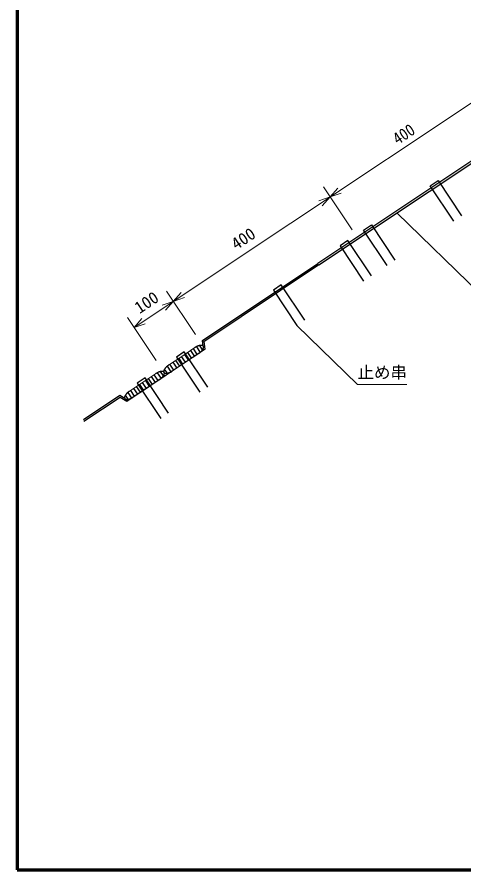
# Model space of a CAD drawing. Units: millimetres, scale not verified. Extents: x 100 to 4100, y 100 to 2919.
# Drawn here: x 100 to 1049, y 100 to 1912 of the extents above; entities that cross this region are included whole.
import ezdxf
from ezdxf.enums import TextEntityAlignment as Align

# ---------------------------------------------------------------- set-up
doc = ezdxf.new("R2010")
doc.units = ezdxf.units.MM
doc.header["$LTSCALE"] = 10
for name, color, linetype, lineweight in [('C-BGD-HTXT', 7, 'Continuous', 13), ('C-STR', 7, 'Continuous', 25), ('C-STR-DIM', 1, 'Continuous', 13), ('C-STR-HTXT', 1, 'Continuous', 13), ('C-TTL', 2, 'Continuous', 70)]:
    doc.layers.add(name, color=color, linetype=linetype, lineweight=lineweight)
doc.styles.add('ＭＳ ゴシック', font='')
doc.styles.get('ＭＳ ゴシック').set_extended_font_data('MS Gothic')

msp = doc.modelspace()

# ---------------------------------------------------------------- linework, layer by layer
at = {"layer": 'C-BGD-HTXT'}
for p, q in [((449.55, 1190.95), (477.42, 1209.53)), ((457.87, 1178.47), (485.74, 1197.05)), ((449.55, 1190.95), (421.67, 1172.37)), ((457.87, 1178.47), (429.99, 1159.89)), ((366.34, 1135.48), (394.22, 1154.06)), ((374.66, 1123), (402.54, 1141.58)), ((366.34, 1135.48), (338.47, 1116.9)), ((374.66, 1123), (346.79, 1104.42))]:
    msp.add_line(p, q, dxfattribs=at)
at = {"layer": 'C-STR'}
for p, q in [((1150.03, 1662.63), (738.6, 1388.34)), ((740.76, 1385.09), (1150.74, 1658.41)), ((977.12, 1553.37), (993.76, 1564.46)), ((993.76, 1564.46), (1043.68, 1489.57)), ((1027.04, 1478.48), (977.12, 1553.37)), ((835.67, 1459.07), (852.31, 1470.16)), ((852.31, 1470.16), (902.24, 1395.28)), ((885.59, 1384.18), (835.67, 1459.07)), ((802.39, 1436.88), (785.75, 1425.78)), ((852.31, 1361.99), (802.39, 1436.88)), ((785.75, 1425.78), (835.67, 1350.9)), ((493.58, 1225), (738.6, 1388.34)), ((740.76, 1385.09), (494.17, 1220.7)), ((660.94, 1342.58), (644.3, 1331.49)), ((710.86, 1267.69), (660.94, 1342.58)), ((644.3, 1331.49), (694.22, 1256.6)), ((494.03, 1205.04), (487.99, 1214.11)), ((495.31, 1212.44), (493.58, 1225)), ((499.47, 1206.2), (497.2, 1222.72)), ((499.47, 1206.2), (416.26, 1150.73)), ((455.09, 1200.66), (438.45, 1189.56)), ((505.02, 1125.77), (455.09, 1200.66)), ((461.89, 1199.18), (470.21, 1186.7)), ((468.13, 1203.34), (476.45, 1190.86)), ((482.69, 1195.02), (474.37, 1207.5)), ((480.72, 1211.49), (488.82, 1199.35)), ((430.69, 1178.38), (439.01, 1165.9)), ((445.25, 1170.06), (436.93, 1182.54)), ((438.45, 1189.56), (488.38, 1114.68)), ((443.17, 1186.7), (451.49, 1174.22)), ((457.77, 1178.31), (449.45, 1190.79)), ((455.65, 1195.02), (463.97, 1182.54)), ((419.07, 1155.24), (413.18, 1164.07)), ((418.35, 1169.84), (426.39, 1157.78)), ((432.77, 1161.74), (424.45, 1174.22)), ((416.26, 1150.73), (333.06, 1095.26)), ((371.89, 1145.19), (355.25, 1134.09)), ((421.81, 1070.3), (371.89, 1145.19)), ((378.68, 1143.71), (387, 1131.23)), ((384.92, 1147.87), (393.24, 1135.39)), ((399.48, 1139.55), (391.16, 1152.03)), ((397.52, 1156.02), (405.61, 1143.88)), ((410.83, 1149.57), (404.78, 1158.64)), ((362.04, 1114.59), (353.72, 1127.07)), ((355.25, 1134.09), (405.17, 1059.21)), ((359.96, 1131.23), (368.28, 1118.75)), ((374.56, 1122.84), (366.24, 1135.32)), ((372.44, 1139.55), (380.76, 1127.07)), ((317.98, 1107.93), (240.82, 1056.49)), ((328.9, 1101.5), (317.98, 1107.93)), ((335.86, 1099.77), (329.98, 1108.6)), ((335.14, 1114.37), (343.19, 1102.31)), ((349.56, 1106.27), (341.24, 1118.75)), ((347.48, 1122.91), (355.8, 1110.43)), ((318.69, 1103.71), (241.53, 1052.28)), ((333.06, 1095.26), (318.69, 1103.71))]:
    msp.add_line(p, q, dxfattribs=at)
for centre, radius, start, end in [((492.07, 1192.72), 21.78, 102.87105, 106.05294), ((491.38, 1195.69), 18.74, 99.31973, 102.83543), ((490.89, 1198.58), 15.8, 95.33798, 99.27466), ((490.63, 1201.3), 13.07, 90.81592, 95.28119), ((490.58, 1203.74), 10.63, 85.62015, 90.74463), ((490.73, 1205.84), 8.52, 79.59551, 85.53128), ((491.03, 1207.55), 6.79, 72.57765, 79.48629), ((491.42, 1208.85), 5.43, 64.42748, 72.44731), ((497.52, 1179.39), 36.23, 121.4157, 123.69043), ((497.21, 1179.9), 35.63, 119.11592, 121.41486), ((496.61, 1180.96), 34.41, 116.7598, 119.11162), ((495.8, 1182.55), 32.63, 114.31622, 116.75187), ((494.86, 1184.62), 30.36, 111.75018, 114.3043), ((493.87, 1187.07), 27.72, 109.02114, 111.73375), ((492.92, 1189.81), 24.82, 106.08091, 108.99945), ((465.67, 1227.15), 36.18, 303.68785, 305.96602), ((466.09, 1226.59), 35.47, 305.95991, 308.26931), ((466.91, 1225.55), 34.15, 308.25941, 310.62916), ((468.14, 1224.14), 32.28, 310.61504, 313.07688), ((469.74, 1222.44), 29.94, 313.05789, 315.64763), ((471.68, 1220.56), 27.25, 315.6229, 318.38221), ((473.88, 1218.62), 24.32, 318.35055, 321.32909), ((476.26, 1216.73), 21.27, 321.28893, 324.54708), ((478.74, 1214.99), 18.24, 324.4964, 328.10844), ((491.84, 1209.75), 4.44, 55.09899, 64.28061), ((481.22, 1213.47), 15.33, 328.04474, 332.10262), ((492.2, 1210.28), 3.79, 44.7352, 54.95058), ((483.61, 1212.22), 12.64, 332.02299, 336.6399), ((492.43, 1210.52), 3.46, 33.73949, 44.61383), ((485.81, 1211.29), 10.25, 336.54143, 341.85378), ((492.45, 1210.54), 3.44, 22.72667, 33.68001), ((487.76, 1210.67), 8.21, 341.73462, 347.89859), ((492.19, 1210.43), 3.72, 12.32453, 22.74969), ((489.4, 1210.34), 6.54, 347.76027, 354.93579), ((491.61, 1210.3), 4.31, 2.95967, 12.42073), ((490.69, 1210.23), 5.24, 354.78717, 3.09804), ((416.73, 1159.18), 5.24, 174.78717, 183.09804), ((418.02, 1159.08), 6.54, 167.76027, 174.93579), ((419.66, 1158.75), 8.21, 161.73462, 167.89859), ((421.6, 1158.13), 10.25, 156.54143, 161.85378), ((423.81, 1157.2), 12.64, 152.02299, 156.6399), ((426.19, 1155.95), 15.33, 148.04474, 152.10262), ((428.67, 1154.43), 18.24, 144.4964, 148.10844), ((431.15, 1152.69), 21.27, 141.28893, 144.54708), ((433.53, 1150.8), 24.32, 138.35055, 141.32909), ((435.74, 1148.86), 27.25, 135.6229, 138.38221), ((437.67, 1146.98), 29.94, 133.05789, 135.64763), ((439.27, 1145.28), 32.28, 130.61504, 133.07688), ((440.5, 1143.87), 34.15, 128.25941, 130.62916), ((441.32, 1142.83), 35.47, 125.95991, 128.26931), ((441.74, 1142.27), 36.18, 123.68785, 125.96602), ((409.9, 1190.03), 36.23, 301.4157, 303.69043), ((414.31, 1123.92), 36.23, 121.4157, 123.69043), ((414, 1124.43), 35.63, 119.11592, 121.41486), ((413.4, 1125.49), 34.41, 116.7598, 119.11162), ((412.6, 1127.08), 32.63, 114.31622, 116.75187), ((411.66, 1129.15), 30.36, 111.75018, 114.3043), ((410.67, 1131.6), 27.72, 109.02114, 111.73375), ((409.72, 1134.34), 24.82, 106.08091, 108.99945), ((382.47, 1171.68), 36.18, 303.68785, 305.96602), ((408.86, 1137.25), 21.78, 102.87105, 106.05294), ((382.89, 1171.12), 35.47, 305.95991, 308.26931), ((408.18, 1140.22), 18.74, 99.31973, 102.83543), ((383.71, 1170.08), 34.15, 308.25941, 310.62916), ((407.69, 1143.11), 15.8, 95.33798, 99.27466), ((384.93, 1168.67), 32.28, 310.61504, 313.07688), ((407.42, 1145.83), 13.07, 90.81592, 95.28119), ((386.54, 1166.97), 29.94, 313.05789, 315.64763), ((407.37, 1148.27), 10.63, 85.62015, 90.74463), ((388.47, 1165.09), 27.25, 315.6229, 318.38221), ((407.52, 1150.37), 8.52, 79.59551, 85.53128), ((390.67, 1163.15), 24.32, 318.35055, 321.32909), ((407.82, 1152.08), 6.79, 72.57765, 79.48629), ((393.06, 1161.26), 21.27, 321.28893, 324.54708), ((408.22, 1153.38), 5.43, 64.42748, 72.44731), ((395.54, 1159.52), 18.24, 324.4964, 328.10844), ((408.63, 1154.28), 4.44, 55.09899, 64.28061), ((398.02, 1158), 15.33, 328.04474, 332.10262), ((408.99, 1154.81), 3.79, 44.7352, 54.95058), ((415.8, 1159.12), 4.31, 182.95967, 192.42073), ((400.4, 1156.75), 12.64, 332.02299, 336.6399), ((415.22, 1158.99), 3.72, 192.32453, 202.74969), ((409.22, 1155.05), 3.46, 33.73949, 44.61383), ((414.97, 1158.88), 3.44, 202.72667, 213.68001), ((402.6, 1155.82), 10.25, 336.54143, 341.85378), ((409.24, 1155.07), 3.44, 22.72667, 33.68001), ((414.99, 1158.9), 3.46, 213.73949, 224.61383), ((404.55, 1155.2), 8.21, 341.73462, 347.89859), ((408.99, 1154.96), 3.72, 12.32453, 22.74969), ((415.21, 1159.14), 3.79, 224.7352, 234.95058), ((406.19, 1154.87), 6.54, 347.76027, 354.93579), ((408.41, 1154.83), 4.31, 2.95967, 12.42073), ((407.48, 1154.76), 5.24, 354.78717, 3.09804), ((415.58, 1159.67), 4.44, 235.09899, 244.28061), ((415.99, 1160.57), 5.43, 244.42748, 252.44731), ((416.39, 1161.87), 6.79, 252.57765, 259.48629), ((416.69, 1163.58), 8.52, 259.59551, 265.53128), ((416.84, 1165.68), 10.63, 265.62015, 270.74463), ((416.79, 1168.12), 13.07, 270.81592, 275.28119), ((416.52, 1170.84), 15.8, 275.33798, 279.27466), ((416.03, 1173.73), 18.74, 279.31973, 282.83543), ((415.34, 1176.7), 21.78, 282.87105, 286.05294), ((414.49, 1179.61), 24.82, 286.08091, 288.99945), ((413.54, 1182.35), 27.72, 289.02114, 291.73375), ((412.55, 1184.8), 30.36, 291.75018, 294.3043), ((411.61, 1186.86), 32.63, 294.31622, 296.75187), ((410.8, 1188.46), 34.41, 296.7598, 299.11162), ((410.21, 1189.52), 35.63, 299.11592, 301.41486), ((336.45, 1103.28), 8.21, 161.73462, 167.89859), ((338.4, 1102.66), 10.25, 156.54143, 161.85378), ((340.6, 1101.73), 12.64, 152.02299, 156.6399), ((342.99, 1100.48), 15.33, 148.04474, 152.10262), ((345.46, 1098.96), 18.24, 144.4964, 148.10844), ((347.94, 1097.22), 21.27, 141.28893, 144.54708), ((350.33, 1095.33), 24.32, 138.35055, 141.32909), ((352.53, 1093.39), 27.25, 135.6229, 138.38221), ((354.47, 1091.51), 29.94, 133.05789, 135.64763), ((356.07, 1089.81), 32.28, 130.61504, 133.07688), ((357.29, 1088.4), 34.15, 128.25941, 130.62916), ((358.12, 1087.36), 35.47, 125.95991, 128.26931), ((358.53, 1086.8), 36.18, 123.68785, 125.96602), ((333.52, 1103.71), 5.24, 174.78717, 183.09804), ((332.59, 1103.65), 4.31, 182.95967, 192.42073), ((334.81, 1103.61), 6.54, 167.76027, 174.93579), ((332.02, 1103.52), 3.72, 192.32453, 202.74969), ((331.76, 1103.41), 3.44, 202.72667, 213.68001), ((331.78, 1103.43), 3.46, 213.73949, 224.61383), ((332.01, 1103.67), 3.79, 224.7352, 234.95058), ((332.37, 1104.2), 4.44, 235.09899, 244.28061), ((332.79, 1105.1), 5.43, 244.42748, 252.44731), ((333.18, 1106.4), 6.79, 252.57765, 259.48629), ((333.48, 1108.11), 8.52, 259.59551, 265.53128), ((333.63, 1110.21), 10.63, 265.62015, 270.74463), ((333.58, 1112.65), 13.07, 270.81592, 275.28119), ((333.31, 1115.37), 15.8, 275.33798, 279.27466), ((332.83, 1118.26), 18.74, 279.31973, 282.83543), ((332.14, 1121.23), 21.78, 282.87105, 286.05294), ((331.29, 1124.14), 24.82, 286.08091, 288.99945), ((330.33, 1126.88), 27.72, 289.02114, 291.73375), ((329.35, 1129.33), 30.36, 291.75018, 294.3043), ((328.41, 1131.39), 32.63, 294.31622, 296.75187), ((327.6, 1132.99), 34.41, 296.7598, 299.11162), ((327, 1134.05), 35.63, 299.11592, 301.41486), ((326.69, 1134.56), 36.23, 301.4157, 303.69043)]:
    msp.add_arc(centre, radius, start, end, dxfattribs=at)
at = {"layer": 'C-STR-DIM'}
for p, q in [((681.38, 1474.18), (1097.4, 1751.53)), ((811.31, 1459.56), (750.29, 1551.08)), ((764.58, 1529.65), (781.08, 1548.43)), ((764.58, 1529.65), (740.9, 1521.64)), ((764.58, 1529.65), (748.08, 1510.87)), ((764.58, 1529.65), (788.26, 1537.66)), ((681.38, 1474.18), (348.56, 1252.3)), ((417.47, 1329.2), (478.49, 1237.68)), ((431.76, 1307.77), (448.26, 1326.55)), ((431.76, 1307.77), (408.08, 1299.76)), ((415.26, 1288.99), (431.76, 1307.77)), ((431.76, 1307.77), (455.44, 1315.78)), ((334.27, 1273.73), (395.28, 1182.21)), ((348.56, 1252.3), (365.06, 1271.08)), ((348.56, 1252.3), (372.24, 1260.31))]:
    msp.add_line(p, q, dxfattribs=at)
at = {"layer": 'C-STR-HTXT'}
for p, q in [((906.65, 1495.68), (1082.4, 1324.64)), ((694.22, 1256.6), (822.85, 1131.43)), ((822.8, 1131.43), (927.8, 1131.43))]:
    msp.add_line(p, q, dxfattribs=at)
at = {"layer": 'C-TTL'}
msp.add_lwpolyline([(100, 100), (4100, 100), (4100, 2870), (100, 2870)], close=True, dxfattribs=at)

# ---------------------------------------------------------------- texts
at = {"layer": 'C-STR-DIM', "color": 7, "style": 'ＭＳ ゴシック', "width": 0.9}
msp.add_text('400', height=25.66, rotation=33.69, dxfattribs=at).set_placement((912.74, 1633.03), align=Align.BOTTOM_LEFT)
at = {"layer": 'C-STR-DIM', "color": 7, "style": 'ＭＳ ゴシック'}
for s, p in [('400', (569.85, 1409.5)), ('100', (364.33, 1274.07))]:
    msp.add_text(s, height=25.66, rotation=33.69, dxfattribs=at).set_placement(p, align=Align.BOTTOM_LEFT)
at = {"layer": 'C-STR-HTXT', "color": 7, "style": 'ＭＳ ゴシック'}
msp.add_text('止め串', height=25.66, dxfattribs=at).set_placement((822.85, 1136.43), align=Align.BOTTOM_LEFT)

doc.saveas('drawing.dxf')
